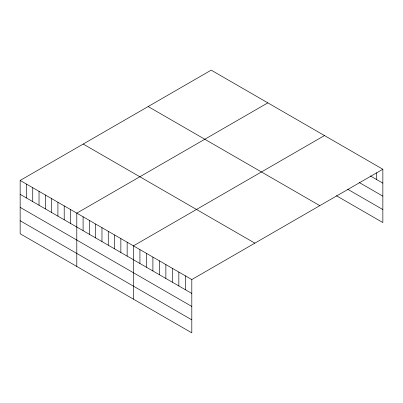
<?xml version="1.0" encoding="UTF-8"?>
<svg xmlns="http://www.w3.org/2000/svg" width="403" height="403" viewBox="0 0 403 403"><rect width="100%" height="100%" fill="white"/><g stroke="black" fill="none" stroke-linecap="round" stroke-linejoin="round"><path stroke-width="0.6" d="M20.15 180.448L191.808 279.551L191.808 332.848L20.15 233.745L20.15 180.448L211.192 70.152L382.85 169.255L382.85 222.552L336.374 195.722M267.839 102.856L76.797 213.152L76.797 266.448M324.486 135.559L133.443 245.855L133.443 299.152M191.808 279.551L382.85 169.255M370.422 175.975L382.85 183.148M359.073 182.423L382.85 196.155M347.724 189.269L382.85 209.55M148.148 106.548L319.806 205.656M83.194 144.047L254.852 243.155M20.15 194.337L191.808 293.444M20.15 207.344L191.808 306.451M20.15 220.738L191.808 319.846M376.367 172.761L376.367 179.406M185.325 275.808L185.325 289.702M178.841 272.065L178.841 285.959M172.353 268.322L172.353 282.216M165.87 264.575L165.87 278.468M159.387 260.832L159.387 274.725M152.898 257.089L152.898 270.982M146.415 253.346L146.415 267.239M139.932 249.603L139.932 263.491M127.152 242.223L127.152 256.117M120.86 238.591L120.86 252.48M114.563 234.954L114.563 248.847M108.271 231.322L108.271 245.215M101.974 227.685L101.974 241.578M95.682 224.053L95.682 237.946M89.385 220.421L89.385 234.309M83.094 216.784L83.094 230.677M70.505 209.52L70.505 223.408M64.208 205.883L64.208 219.776M57.916 202.251L57.916 216.144M51.619 198.614L51.619 212.507M45.327 194.981L45.327 208.875M39.031 191.349L39.031 205.238M32.739 187.712L32.739 201.606M26.442 184.08L26.442 197.974"/></g></svg>
